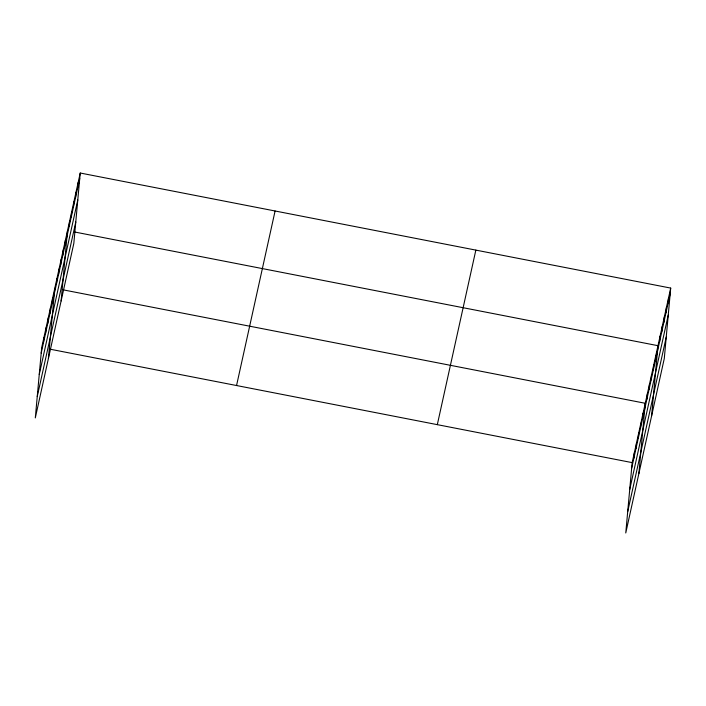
<?xml version="1.0" encoding="UTF-8"?>
<svg xmlns="http://www.w3.org/2000/svg" width="706" height="706" viewBox="0 0 706 706"><rect width="100%" height="100%" fill="white"/><g stroke="black" fill="none" stroke-linecap="round" stroke-linejoin="round"><path stroke-width="1.06" d="M43.384 343.213L43.887 337.671M45.563 333.32L46.066 327.778M47.752 323.436L48.255 317.894M49.932 313.543L50.435 308.001M52.112 303.651L52.623 298.108M48.405 358.569L54.803 288.216M56.418 284.165L56.921 278.623M58.536 274.563L59.039 269.021M60.654 264.962L61.157 259.42M62.772 255.36L63.284 249.818M64.899 245.759L65.402 240.216M61.113 300.968L67.52 230.624M69.135 226.564L69.638 221.022M71.253 216.963L71.756 211.421M73.371 207.361L73.874 201.819M75.489 197.759L75.992 192.226M77.607 188.167L78.119 182.625M80.237 173.023L73.83 243.376L35.3 417.917L41.698 347.564L80.237 173.023L670.7 288.083L664.302 358.436L625.763 532.977L632.17 462.624L670.7 288.083M633.847 458.273L634.35 452.731M636.027 448.389L636.538 442.847M638.215 438.497L638.718 432.954M640.395 428.604L640.898 423.062M642.584 418.711L643.087 413.169M638.868 473.638L645.266 403.285L62.922 289.804M646.881 399.225L647.384 393.683M648.999 389.624L649.511 384.082M651.126 380.022L651.629 374.48M653.244 370.429L653.747 364.887M655.362 360.828L655.865 355.286M651.585 416.037L657.983 345.684L74.624 232M659.598 341.625L660.101 336.082M661.716 332.023L662.219 326.49M663.834 322.43L664.346 316.888M665.961 312.829L666.464 307.286M668.079 303.227L668.582 297.685M41.195 353.106L79.734 178.565M39.254 374.489L77.784 199.948M37.25 396.525L75.78 221.984M236.554 385.529L275.084 210.997M437.314 424.659L475.844 250.118M631.667 468.166L670.197 293.625M629.717 489.558L668.247 315.017M627.713 511.594L666.243 337.053M49.817 349.143L632.17 462.624"/></g></svg>
